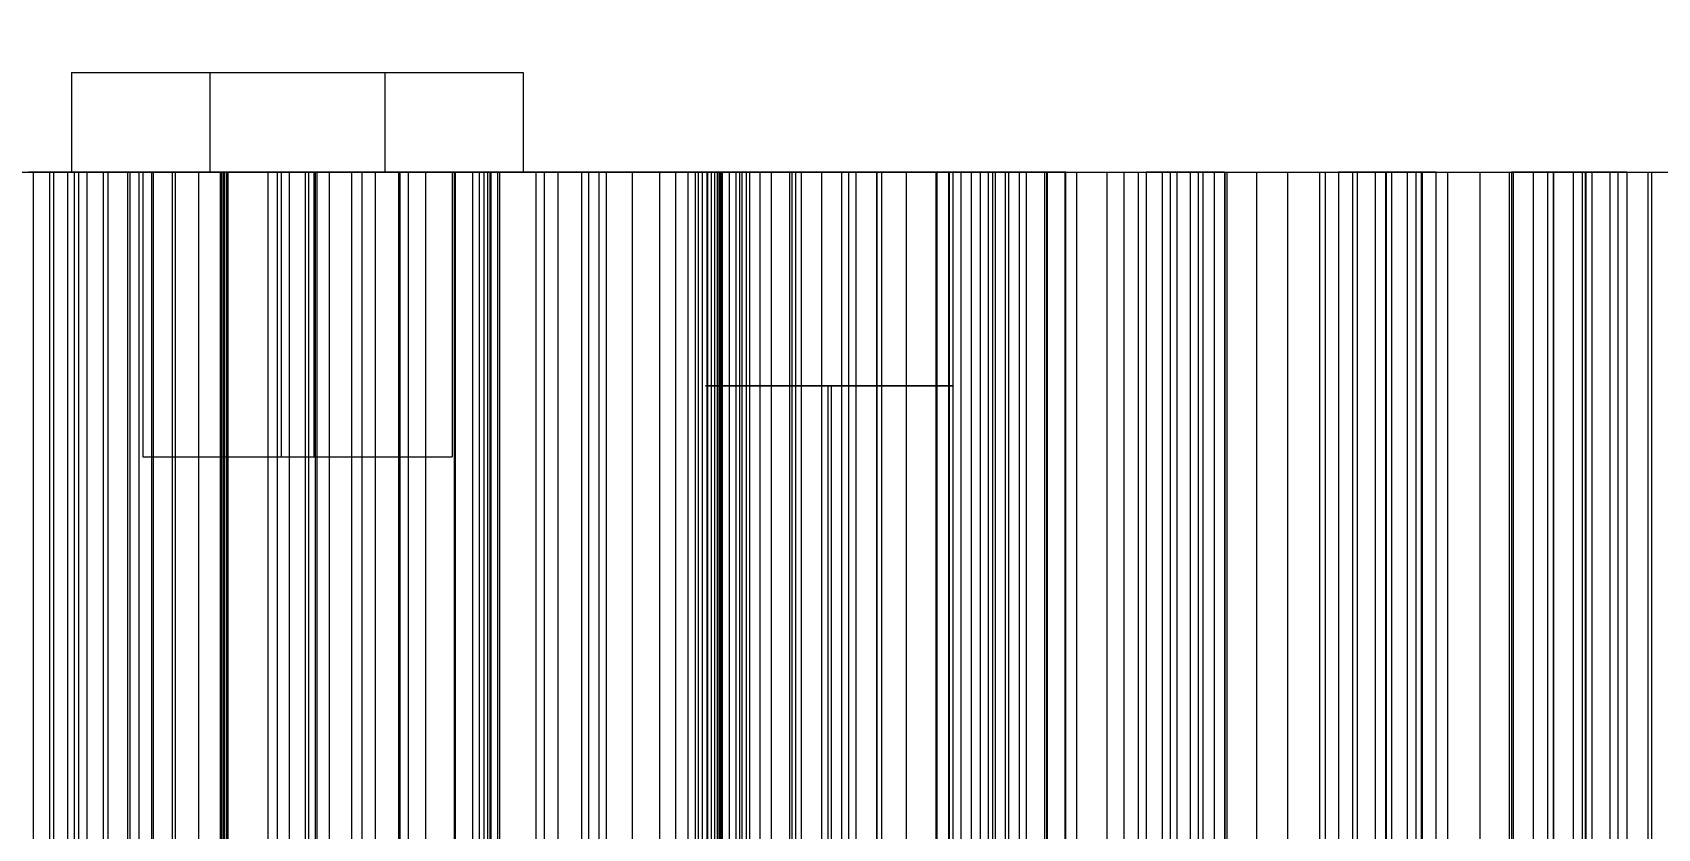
# Model space of a CAD drawing. Header units: millimetres. Extents: x -2500 to 58855, y -53268 to 6837.
# Drawn here: x 25426.3 to 25654.5, y -17342.2 to -17230.4 of the extents above; entities that cross this region are included whole.
import ezdxf

# ---------------------------------------------------------------- set-up
doc = ezdxf.new("R2010")
doc.units = ezdxf.units.MM
doc.layers.add('COTAS_P', color=1, linetype='Continuous', lineweight=0)
doc.layers.add('superior_briquetadora', color=7, linetype='Continuous', lineweight=0)
doc.dimstyles.new('R19_100', dxfattribs={"dimtxt": 250, "dimasz": 150, "dimexe": 150, "dimexo": 80, "dimgap": 100, "dimtad": 1, "dimtih": 1, "dimtoh": 1, "dimdsep": 46, "dimcen": 0.09, "dimadec": 0, "dimazin": 0, "dimtfac": 1, "dimtdec": 4, "dimtofl": 0, "dimtmove": 0, "dimatfit": 3, "dimfxl": 1, "dimtolj": 1, "dimtzin": 0, "dimarcsym": 0})

# ---------------------------------------------------------------- blocks, each defined once
blk = doc.blocks.new('*D25')
at = {"layer": 'COTAS_P', "color": 0, "lineweight": -2, "transparency": 16777216}
for p, q in [((25128.19, -17920), (25128.19, -16950)), ((27628.19, -17920), (27628.19, -16950)), ((25278.19, -17100), (27478.19, -17100))]:
    blk.add_line(p, q, dxfattribs=at)
at = {"layer": 'COTAS_P', "color": 0, "transparency": 16777216}
for points in [[(25278.19, -17075), (25278.19, -17125), (25128.19, -17100)], [(27478.19, -17075), (27478.19, -17125), (27628.19, -17100)]]:
    blk.add_solid(points, dxfattribs=at)
at = {"layer": 'Defpoints', "color": 0, "transparency": 16777216}
for p in [(27628.19, -17100), (25128.19, -18000), (27628.19, -18000)]:
    blk.add_point(p, dxfattribs=at)

msp = doc.modelspace()

# ---------------------------------------------------------------- linework, layer by layer
at = {"layer": 'superior_briquetadora'}
for p, q in [((25431.76, -17236), (25433.939, -17236)), ((25431.76, -17236), (25431.76, -17250)), ((25433.939, -17236), (25440.043, -17236)), ((25440.043, -17236), (25448.865, -17236)), ((25448.865, -17236), (25458.656, -17236)), ((25451.187, -17236), (25453.365, -17236)), ((25451.187, -17236), (25451.187, -17250)), ((25453.365, -17236), (25459.47, -17236)), ((25458.656, -17236), (25467.477, -17236)), ((25459.47, -17236), (25468.291, -17236)), ((25467.477, -17236), (25473.582, -17236)), ((25468.291, -17236), (25478.082, -17236)), ((25473.582, -17236), (25475.76, -17236)), ((25475.76, -17236), (25475.76, -17250)), ((25478.082, -17236), (25486.903, -17236)), ((25486.903, -17236), (25493.008, -17236)), ((25493.008, -17236), (25495.187, -17236)), ((25495.187, -17236), (25495.187, -17250)), ((25416.797, -17250), (25426.351, -17250)), ((25417.981, -17250), (25432.169, -17250)), ((25429.253, -17250), (25425.687, -17250)), ((25426.351, -17250), (25426.351, -17450)), ((25426.351, -17250), (25428.649, -17250)), ((25428.649, -17250), (25428.649, -17450)), ((25428.649, -17250), (25431.18, -17250)), ((25432.774, -17250), (25429.253, -17250)), ((25429.253, -17450), (25429.253, -17250)), ((25431.18, -17250), (25431.18, -17450)), ((25431.18, -17250), (25433.917, -17250)), ((25431.76, -17250), (25433.939, -17250)), ((25432.169, -17250), (25445.92, -17250)), ((25432.169, -17450), (25432.169, -17250)), ((25436.247, -17250), (25432.774, -17250)), ((25432.774, -17450), (25432.774, -17250)), ((25433.917, -17250), (25433.917, -17450)), ((25433.917, -17250), (25436.841, -17250)), ((25433.939, -17250), (25440.043, -17250)), ((25439.672, -17250), (25436.247, -17250)), ((25436.247, -17450), (25436.247, -17250)), ((25436.841, -17250), (25436.841, -17450)), ((25436.841, -17250), (25439.939, -17250)), ((25443.046, -17250), (25439.672, -17250)), ((25439.672, -17450), (25439.672, -17250)), ((25439.939, -17250), (25439.939, -17450)), ((25439.939, -17250), (25443.202, -17250)), ((25440.043, -17250), (25448.865, -17250)), ((25441.26, -17480), (25441.26, -17250)), ((25442.498, -17250), (25441.26, -17250)), ((25441.76, -17250), (25442.949, -17250)), ((25441.76, -17250), (25441.76, -17290)), ((25445.967, -17250), (25442.498, -17250)), ((25442.949, -17250), (25446.278, -17250)), ((25446.368, -17250), (25443.046, -17250)), ((25443.046, -17450), (25443.046, -17250)), ((25443.202, -17250), (25443.202, -17450)), ((25443.202, -17250), (25452.639, -17250)), ((25445.92, -17250), (25452.671, -17250)), ((25445.92, -17450), (25445.92, -17250)), ((25450.979, -17250), (25445.967, -17250)), ((25446.278, -17250), (25451.09, -17250)), ((25449.638, -17250), (25446.368, -17250)), ((25446.368, -17450), (25446.368, -17250)), ((25448.865, -17250), (25458.656, -17250)), ((25452.852, -17250), (25449.638, -17250)), ((25449.638, -17450), (25449.638, -17250)), ((25456.542, -17250), (25450.979, -17250)), ((25451.09, -17250), (25456.431, -17250)), ((25451.187, -17250), (25453.365, -17250)), ((25452.639, -17250), (25452.639, -17450)), ((25452.639, -17250), (25453.163, -17250)), ((25452.671, -17250), (25459.366, -17250)), ((25452.671, -17450), (25452.671, -17250)), ((25464.618, -17250), (25452.852, -17250)), ((25452.852, -17450), (25452.852, -17250)), ((25453.031, -17250), (25453.031, -17450)), ((25453.477, -17250), (25453.031, -17250)), ((25453.031, -17250), (25462.305, -17250)), ((25453.163, -17250), (25453.163, -17450)), ((25453.163, -17250), (25453.519, -17250)), ((25453.365, -17250), (25459.47, -17250)), ((25453.477, -17250), (25453.477, -17450)), ((25453.69, -17250), (25453.477, -17250)), ((25453.519, -17250), (25453.519, -17450)), ((25453.519, -17250), (25453.699, -17250)), ((25453.69, -17250), (25453.69, -17450)), ((25453.699, -17250), (25453.699, -17450)), ((25456.431, -17250), (25461.242, -17250)), ((25461.554, -17250), (25456.542, -17250)), ((25458.656, -17250), (25467.477, -17250)), ((25459.366, -17250), (25466.002, -17250)), ((25459.366, -17450), (25459.366, -17250)), ((25459.47, -17250), (25468.291, -17250)), ((25460.687, -17480), (25460.687, -17250)), ((25461.924, -17250), (25460.687, -17250)), ((25461.187, -17250), (25462.375, -17250)), ((25461.187, -17250), (25461.187, -17290)), ((25461.242, -17250), (25464.572, -17250)), ((25465.022, -17250), (25461.554, -17250)), ((25465.393, -17250), (25461.924, -17250)), ((25462.305, -17250), (25462.305, -17450)), ((25462.305, -17250), (25465.007, -17250)), ((25462.375, -17250), (25465.705, -17250)), ((25464.572, -17250), (25465.76, -17250)), ((25477.714, -17250), (25464.618, -17250)), ((25464.618, -17450), (25464.618, -17250)), ((25465.007, -17250), (25465.007, -17450)), ((25465.007, -17250), (25467.935, -17250)), ((25466.26, -17250), (25465.022, -17250)), ((25470.405, -17250), (25465.393, -17250)), ((25465.705, -17250), (25470.516, -17250)), ((25465.76, -17250), (25465.76, -17290)), ((25466.002, -17250), (25472.575, -17250)), ((25466.002, -17450), (25466.002, -17250)), ((25466.26, -17480), (25466.26, -17250)), ((25467.477, -17250), (25473.582, -17250)), ((25467.935, -17250), (25467.935, -17450)), ((25467.935, -17250), (25471.061, -17250)), ((25468.291, -17250), (25478.082, -17250)), ((25475.968, -17250), (25470.405, -17250)), ((25470.516, -17250), (25475.857, -17250)), ((25471.061, -17250), (25471.061, -17450)), ((25471.061, -17250), (25474.369, -17250)), ((25472.575, -17250), (25479.083, -17250)), ((25472.575, -17450), (25472.575, -17250)), ((25473.582, -17250), (25475.76, -17250)), ((25474.369, -17250), (25474.369, -17450)), ((25474.369, -17250), (25477.844, -17250)), ((25475.857, -17250), (25480.668, -17250)), ((25480.98, -17250), (25475.968, -17250)), ((25491.636, -17250), (25477.714, -17250)), ((25477.714, -17450), (25477.714, -17250)), ((25477.844, -17250), (25477.844, -17450)), ((25477.844, -17250), (25481.477, -17250)), ((25478.082, -17250), (25486.903, -17250)), ((25479.083, -17250), (25485.523, -17250)), ((25479.083, -17450), (25479.083, -17250)), ((25480.668, -17250), (25483.998, -17250)), ((25484.449, -17250), (25480.98, -17250)), ((25481.477, -17250), (25481.477, -17450)), ((25481.477, -17250), (25490.588, -17250)), ((25483.998, -17250), (25485.187, -17250)), ((25485.687, -17250), (25484.449, -17250)), ((25485.187, -17250), (25485.187, -17290)), ((25485.523, -17250), (25491.892, -17250)), ((25485.523, -17450), (25485.523, -17250)), ((25485.687, -17480), (25485.687, -17250)), ((25486.903, -17250), (25493.008, -17250)), ((25488.063, -17250), (25488.063, -17450)), ((25488.977, -17250), (25488.063, -17250)), ((25488.063, -17250), (25496.966, -17250)), ((25488.977, -17250), (25488.977, -17450)), ((25489.667, -17250), (25488.977, -17250)), ((25489.667, -17250), (25489.667, -17450)), ((25490.16, -17250), (25489.667, -17250)), ((25490.16, -17250), (25490.16, -17450)), ((25490.471, -17250), (25490.16, -17250)), ((25490.471, -17250), (25490.471, -17450)), ((25490.611, -17250), (25490.471, -17250)), ((25490.588, -17250), (25490.588, -17450)), ((25490.588, -17250), (25490.611, -17250)), ((25490.611, -17250), (25490.611, -17450)), ((25505.848, -17250), (25491.636, -17250)), ((25491.636, -17450), (25491.636, -17250)), ((25491.892, -17250), (25498.187, -17250)), ((25491.892, -17450), (25491.892, -17250)), ((25493.008, -17250), (25495.187, -17250)), ((25496.966, -17250), (25496.966, -17450)), ((25496.966, -17250), (25500.047, -17250)), ((25498.187, -17250), (25504.405, -17250)), ((25498.187, -17450), (25498.187, -17250)), ((25500.047, -17250), (25500.047, -17450)), ((25500.047, -17250), (25503.343, -17250)), ((25503.343, -17250), (25503.343, -17450)), ((25503.343, -17250), (25506.83, -17250)), ((25504.405, -17250), (25510.543, -17250)), ((25504.405, -17450), (25504.405, -17250)), ((25519.805, -17250), (25505.848, -17250)), ((25505.848, -17450), (25505.848, -17250)), ((25506.83, -17250), (25506.83, -17450)), ((25506.83, -17250), (25510.489, -17250)), ((25510.489, -17250), (25510.489, -17450)), ((25510.489, -17250), (25514.307, -17250)), ((25510.543, -17250), (25516.6, -17250)), ((25510.543, -17450), (25510.543, -17250)), ((25514.307, -17250), (25514.307, -17450)), ((25514.307, -17250), (25518.275, -17250)), ((25516.6, -17250), (25522.571, -17250)), ((25516.6, -17450), (25516.6, -17250)), ((25518.275, -17250), (25518.275, -17450)), ((25518.275, -17250), (25526.972, -17250)), ((25519.356, -17250), (25521.121, -17250)), ((25520.376, -17250), (25519.356, -17250)), ((25519.356, -17450), (25519.356, -17250)), ((25532.97, -17250), (25519.805, -17250)), ((25519.805, -17450), (25519.805, -17250)), ((25521.033, -17250), (25520.376, -17250)), ((25520.376, -17450), (25520.376, -17250)), ((25521.604, -17250), (25521.033, -17250)), ((25521.033, -17450), (25521.033, -17250)), ((25521.121, -17250), (25525.603, -17250)), ((25521.121, -17450), (25521.121, -17250)), ((25521.555, -17250), (25521.555, -17450)), ((25522.928, -17250), (25521.555, -17250)), ((25521.555, -17250), (25530.003, -17250)), ((25522.087, -17250), (25521.604, -17250)), ((25521.604, -17450), (25521.604, -17250)), ((25522.483, -17250), (25522.087, -17250)), ((25522.087, -17450), (25522.087, -17250)), ((25522.79, -17250), (25522.483, -17250)), ((25522.483, -17450), (25522.483, -17250)), ((25522.571, -17250), (25528.454, -17250)), ((25522.571, -17450), (25522.571, -17250)), ((25523.01, -17250), (25522.79, -17250)), ((25522.79, -17450), (25522.79, -17250)), ((25522.928, -17250), (25522.928, -17450)), ((25524.089, -17250), (25522.928, -17250)), ((25523.143, -17250), (25523.01, -17250)), ((25523.01, -17450), (25523.01, -17250)), ((25523.187, -17250), (25523.143, -17250)), ((25523.143, -17450), (25523.143, -17250)), ((25523.187, -17450), (25523.187, -17250)), ((25524.089, -17250), (25524.089, -17450)), ((25525.061, -17250), (25524.089, -17250)), ((25525.061, -17250), (25525.061, -17450)), ((25525.859, -17250), (25525.061, -17250)), ((25525.603, -17250), (25532.631, -17250)), ((25525.603, -17450), (25525.603, -17250)), ((25525.859, -17250), (25525.859, -17450)), ((25526.494, -17250), (25525.859, -17250)), ((25526.494, -17250), (25526.494, -17450)), ((25526.972, -17250), (25526.494, -17250)), ((25526.972, -17250), (25526.972, -17450)), ((25528.454, -17250), (25534.247, -17250)), ((25528.454, -17450), (25528.454, -17250)), ((25530.003, -17250), (25530.003, -17450)), ((25530.003, -17250), (25533.432, -17250)), ((25532.631, -17250), (25541.934, -17250)), ((25532.631, -17450), (25532.631, -17250)), ((25544.837, -17250), (25532.97, -17250)), ((25532.97, -17450), (25532.97, -17250)), ((25533.432, -17250), (25533.432, -17450)), ((25533.432, -17250), (25537.065, -17250)), ((25534.247, -17250), (25539.947, -17250)), ((25534.247, -17450), (25534.247, -17250)), ((25537.065, -17250), (25537.065, -17450)), ((25537.065, -17250), (25540.878, -17250)), ((25539.947, -17250), (25545.551, -17250)), ((25539.947, -17450), (25539.947, -17250)), ((25540.878, -17250), (25540.878, -17450)), ((25540.878, -17250), (25544.853, -17250)), ((25541.934, -17250), (25553.154, -17250)), ((25541.934, -17450), (25541.934, -17250)), ((25554.951, -17250), (25544.837, -17250)), ((25544.837, -17450), (25544.837, -17250)), ((25544.853, -17250), (25544.853, -17450)), ((25544.853, -17250), (25548.978, -17250)), ((25545.551, -17250), (25555.537, -17250)), ((25545.551, -17450), (25545.551, -17250)), ((25548.978, -17250), (25548.978, -17450)), ((25548.978, -17250), (25553.243, -17250)), ((25553.154, -17250), (25565.86, -17250)), ((25553.154, -17450), (25553.154, -17250)), ((25553.184, -17250), (25553.184, -17450)), ((25555.004, -17250), (25553.184, -17250)), ((25553.184, -17250), (25561.095, -17250)), ((25553.243, -17250), (25553.243, -17450)), ((25553.243, -17250), (25561.443, -17250)), ((25562.922, -17250), (25554.951, -17250)), ((25554.951, -17450), (25554.951, -17250)), ((25555.004, -17250), (25555.004, -17450)), ((25556.624, -17250), (25555.004, -17250)), ((25555.537, -17250), (25563.358, -17250)), ((25555.537, -17450), (25555.537, -17250)), ((25556.624, -17250), (25556.624, -17450)), ((25558.066, -17250), (25556.624, -17250)), ((25558.066, -17250), (25558.066, -17450)), ((25559.344, -17250), (25558.066, -17250)), ((25559.344, -17250), (25559.344, -17450)), ((25560.467, -17250), (25559.344, -17250)), ((25560.467, -17250), (25560.467, -17450)), ((25561.443, -17250), (25560.467, -17250)), ((25561.095, -17250), (25561.095, -17450)), ((25561.095, -17250), (25564.84, -17250)), ((25561.443, -17250), (25561.443, -17450)), ((25568.444, -17250), (25562.922, -17250)), ((25562.922, -17450), (25562.922, -17250)), ((25563.358, -17250), (25568.713, -17250)), ((25563.358, -17450), (25563.358, -17250)), ((25564.84, -17250), (25564.84, -17450)), ((25564.84, -17250), (25568.776, -17250)), ((25565.86, -17250), (25579.565, -17250)), ((25565.86, -17450), (25565.86, -17250)), ((25571.306, -17250), (25568.444, -17250)), ((25568.444, -17450), (25568.444, -17250)), ((25568.713, -17250), (25571.396, -17250)), ((25568.713, -17450), (25568.713, -17250)), ((25568.776, -17250), (25568.776, -17450)), ((25568.776, -17250), (25572.878, -17250)), ((25571.396, -17250), (25571.306, -17250)), ((25571.306, -17450), (25571.306, -17250)), ((25571.396, -17450), (25571.396, -17250)), ((25572.878, -17250), (25572.878, -17450)), ((25572.878, -17250), (25577.13, -17250)), ((25577.13, -17250), (25577.13, -17450)), ((25577.13, -17250), (25581.522, -17250)), ((25579.565, -17250), (25593.741, -17250)), ((25579.565, -17450), (25579.565, -17250)), ((25581.522, -17250), (25581.522, -17450)), ((25581.522, -17250), (25586.044, -17250)), ((25582.647, -17250), (25582.647, -17450)), ((25584.896, -17250), (25582.647, -17250)), ((25582.647, -17250), (25589.945, -17250)), ((25584.896, -17250), (25584.896, -17450)), ((25586.959, -17250), (25584.896, -17250)), ((25586.044, -17250), (25586.044, -17450)), ((25586.044, -17250), (25593.667, -17250)), ((25586.959, -17250), (25586.959, -17450)), ((25588.857, -17250), (25586.959, -17250)), ((25588.857, -17250), (25588.857, -17450)), ((25590.603, -17250), (25588.857, -17250)), ((25589.945, -17250), (25589.945, -17450)), ((25589.945, -17250), (25593.969, -17250)), ((25590.603, -17250), (25590.603, -17450)), ((25592.204, -17250), (25590.603, -17250)), ((25592.204, -17250), (25592.204, -17450)), ((25593.667, -17250), (25592.204, -17250)), ((25593.667, -17250), (25593.667, -17450)), ((25593.741, -17250), (25607.843, -17250)), ((25593.741, -17450), (25593.741, -17250)), ((25593.969, -17250), (25593.969, -17450)), ((25593.969, -17250), (25598.169, -17250)), ((25598.169, -17250), (25598.169, -17450)), ((25598.169, -17250), (25602.521, -17250)), ((25602.521, -17250), (25602.521, -17450)), ((25602.521, -17250), (25607.01, -17250)), ((25607.01, -17250), (25607.01, -17450)), ((25607.01, -17250), (25611.627, -17250)), ((25607.843, -17250), (25621.33, -17250)), ((25607.843, -17450), (25607.843, -17250)), ((25609.659, -17250), (25609.659, -17450)), ((25612.315, -17250), (25609.659, -17250)), ((25609.659, -17250), (25616.273, -17250)), ((25611.627, -17250), (25611.627, -17450)), ((25611.627, -17250), (25616.361, -17250)), ((25612.315, -17250), (25612.315, -17450)), ((25614.802, -17250), (25612.315, -17250)), ((25614.802, -17250), (25614.802, -17450)), ((25617.138, -17250), (25614.802, -17250)), ((25616.273, -17250), (25616.273, -17450)), ((25616.273, -17250), (25620.539, -17250)), ((25616.361, -17250), (25616.361, -17450)), ((25616.361, -17250), (25623.334, -17250)), ((25617.138, -17250), (25617.138, -17450)), ((25619.334, -17250), (25617.138, -17250)), ((25619.334, -17250), (25619.334, -17450)), ((25621.398, -17250), (25619.334, -17250)), ((25620.539, -17250), (25620.539, -17450)), ((25620.539, -17250), (25624.962, -17250)), ((25621.33, -17250), (25633.684, -17250)), ((25621.33, -17450), (25621.33, -17250)), ((25621.398, -17250), (25621.398, -17450)), ((25623.334, -17250), (25621.398, -17250)), ((25623.334, -17250), (25623.334, -17450)), ((25624.962, -17250), (25624.962, -17450)), ((25624.962, -17250), (25629.522, -17250)), ((25629.522, -17250), (25629.522, -17450)), ((25629.522, -17250), (25634.205, -17250)), ((25633.684, -17250), (25644.429, -17250)), ((25633.684, -17450), (25633.684, -17250)), ((25633.961, -17250), (25633.961, -17450)), ((25636.998, -17250), (25633.961, -17250)), ((25633.961, -17250), (25639.828, -17250)), ((25634.205, -17250), (25634.205, -17450)), ((25634.205, -17250), (25639.001, -17250)), ((25636.998, -17250), (25636.998, -17450)), ((25639.885, -17250), (25636.998, -17250)), ((25639.001, -17250), (25639.001, -17450)), ((25639.001, -17250), (25643.903, -17250)), ((25639.828, -17250), (25639.828, -17450)), ((25639.828, -17250), (25644.293, -17250)), ((25639.885, -17250), (25639.885, -17450)), ((25642.636, -17250), (25639.885, -17250)), ((25642.636, -17250), (25642.636, -17450)), ((25645.262, -17250), (25642.636, -17250)), ((25643.903, -17250), (25643.903, -17450)), ((25643.903, -17250), (25650.159, -17250)), ((25644.293, -17250), (25644.293, -17450)), ((25644.293, -17250), (25648.897, -17250)), ((25644.429, -17250), (25653.152, -17250)), ((25644.429, -17450), (25644.429, -17250)), ((25645.262, -17250), (25645.262, -17450)), ((25647.768, -17250), (25645.262, -17250)), ((25647.768, -17250), (25647.768, -17450)), ((25650.159, -17250), (25647.768, -17250)), ((25648.897, -17250), (25648.897, -17450)), ((25648.897, -17250), (25653.621, -17250)), ((25650.159, -17250), (25650.159, -17450)), ((25653.152, -17250), (25659.519, -17250)), ((25653.152, -17450), (25653.152, -17250)), ((25653.621, -17250), (25653.621, -17450)), ((25653.621, -17250), (25658.453, -17250)), ((25524.129, -17280), (25520.784, -17280)), ((25520.784, -17280), (25520.885, -17280)), ((25520.885, -17280), (25524.413, -17280)), ((25530.259, -17280), (25524.129, -17280)), ((25524.413, -17280), (25530.67, -17280)), ((25537.959, -17280), (25530.259, -17280)), ((25530.67, -17280), (25538.415, -17280)), ((25545.704, -17280), (25537.959, -17280)), ((25537.959, -17280), (25537.959, -17520)), ((25538.415, -17280), (25546.115, -17280)), ((25538.415, -17280), (25538.415, -17520)), ((25551.96, -17280), (25545.704, -17280)), ((25546.115, -17280), (25552.244, -17280)), ((25555.488, -17280), (25551.96, -17280)), ((25552.244, -17280), (25555.59, -17280)), ((25555.59, -17280), (25555.488, -17280)), ((25441.76, -17290), (25442.949, -17290)), ((25442.949, -17290), (25446.278, -17290)), ((25446.278, -17290), (25451.09, -17290)), ((25451.09, -17290), (25456.431, -17290)), ((25456.431, -17290), (25461.242, -17290)), ((25461.187, -17290), (25462.375, -17290)), ((25461.242, -17290), (25464.572, -17290)), ((25462.375, -17290), (25465.705, -17290)), ((25464.572, -17290), (25465.76, -17290)), ((25465.705, -17290), (25470.516, -17290)), ((25470.516, -17290), (25475.857, -17290)), ((25475.857, -17290), (25480.668, -17290)), ((25480.668, -17290), (25483.998, -17290)), ((25483.998, -17290), (25485.187, -17290))]:
    msp.add_line(p, q, dxfattribs=at)

# ---------------------------------------------------------------- dimensions: what is measured, and where the dimension line sits
at = {"layer": 'COTAS_P'}
dim = msp.add_aligned_dim(p1=(25128.187, -18000), p2=(27628.187, -18000), distance=900, text='<> P', dimstyle='R19_100', dxfattribs=at)
dim.commit()
dim.dimension.update_dxf_attribs({"geometry": '*D25', "text_midpoint": (26378.187, -17100)})

doc.saveas('drawing.dxf')
